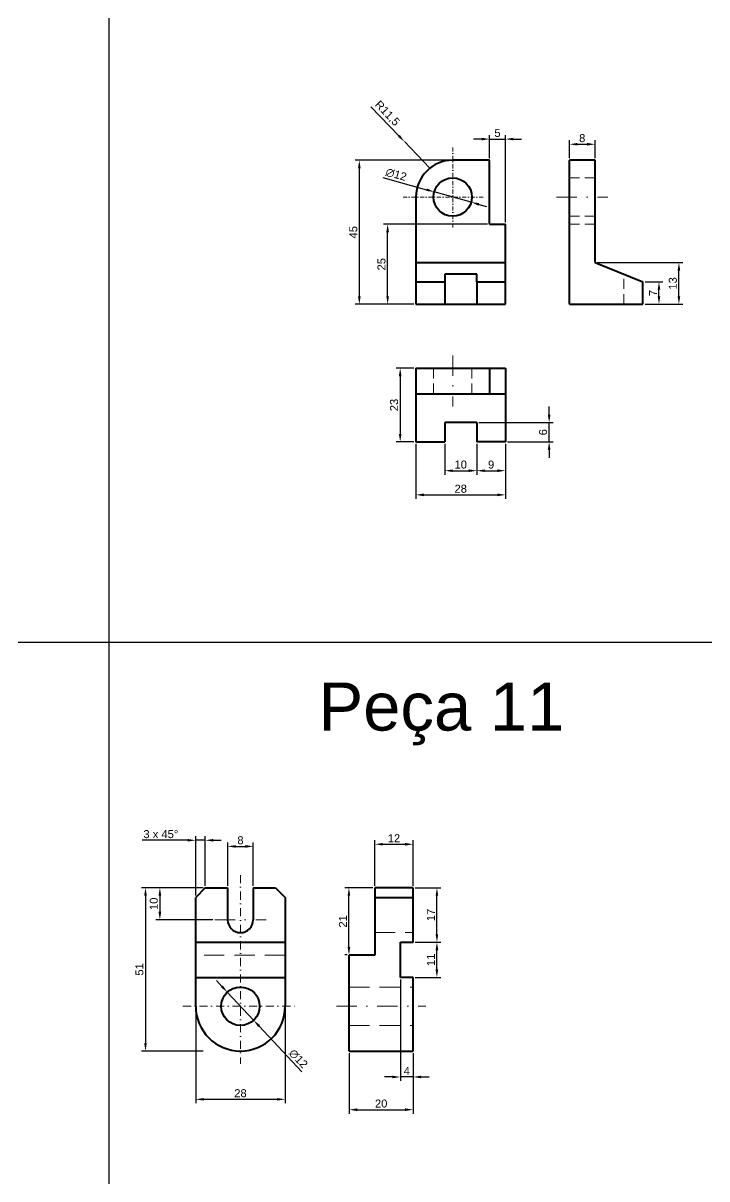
# Model space of a CAD drawing. Header units: millimetres. Extents: x 222 to 972, y 145 to 1395.
# Drawn here: x 444.9 to 658.7, y 477.1 to 838.3 of the extents above; entities that cross this region are included whole.
import ezdxf

# ---------------------------------------------------------------- set-up
doc = ezdxf.new("R2010")
doc.units = ezdxf.units.MM
doc.linetypes.add('DASHDOT2', pattern=[12.7, 6.35, -3.175, 0, -3.175])
doc.linetypes.add('DASHED2', pattern=[9.525, 6.35, -3.175])
for name, color, linetype, lineweight in [('Cotas', 6, 'Continuous', 20), ('Linha de Centro', 20, 'DASHDOT2', 20), ('Outline', 7, 'Continuous', 40)]:
    doc.layers.add(name, color=color, linetype=linetype, lineweight=lineweight)
doc.layers.add('Linha Tracejada', color=131, linetype='DASHED2', lineweight=20, plot=False)
doc.styles.get("Standard").update_dxf_attribs({"font": 'arial.ttf'})
doc.dimstyles.new('ISO-25', dxfattribs={"dimtxt": 2.5, "dimasz": 2.5, "dimexe": 1.25, "dimexo": 0.625, "dimtad": 1, "dimtxsty": 'Standard', "dimcen": 2.5, "dimadec": 0, "dimazin": 0, "dimtfac": 1, "dimtmove": 0, "dimatfit": 3, "dimfxl": 1, "dimarcsym": 0})

# ---------------------------------------------------------------- blocks, each defined once
blk = doc.blocks.new('*D261')
at = {"layer": 'Cotas', "color": 0, "lineweight": -2, "transparency": 16777216}
for p, q in [((639.36, 757.45), (644.98, 757.45)), ((643.73, 752.95), (643.73, 754.95)), ((639.36, 750.45), (644.98, 750.45))]:
    blk.add_line(p, q, dxfattribs=at)
at = {"layer": 'Cotas', "color": 0, "transparency": 16777216}
for points in [[(643.31, 754.95), (644.15, 754.95), (643.73, 757.45)], [(643.31, 752.95), (644.15, 752.95), (643.73, 750.45)]]:
    blk.add_solid(points, dxfattribs=at)
at = {"layer": 'Defpoints', "color": 0, "transparency": 16777216}
for p in [(638.73, 757.45), (643.73, 757.45), (638.73, 750.45)]:
    blk.add_point(p, dxfattribs=at)
at = {"layer": 'Cotas', "color": 0, "transparency": 16777216, "insert": (641.86, 753.95), "char_height": 2.5, "attachment_point": 5, "rotation": 90}
blk.add_mtext('7', dxfattribs=at)
blk = doc.blocks.new('*D262')
at = {"layer": 'Cotas', "color": 0, "lineweight": -2, "transparency": 16777216}
for p, q in [((615.73, 796.07), (615.73, 801.69)), ((618.23, 800.44), (621.23, 800.44)), ((623.73, 796.07), (623.73, 801.69))]:
    blk.add_line(p, q, dxfattribs=at)
at = {"layer": 'Cotas', "color": 0, "transparency": 16777216}
for points in [[(618.23, 800.86), (618.23, 800.02), (615.73, 800.44)], [(621.23, 800.86), (621.23, 800.02), (623.73, 800.44)]]:
    blk.add_solid(points, dxfattribs=at)
at = {"layer": 'Defpoints', "color": 0, "transparency": 16777216}
for p in [(623.73, 800.44), (615.73, 795.45), (623.73, 795.45)]:
    blk.add_point(p, dxfattribs=at)
at = {"layer": 'Cotas', "color": 0, "transparency": 16777216, "insert": (619.73, 802.34), "char_height": 2.5, "attachment_point": 5}
blk.add_mtext('8', dxfattribs=at)
blk = doc.blocks.new('*D173')
at = {"layer": 'Cotas', "color": 0, "lineweight": -2, "transparency": 16777216}
for p, q in [((624.36, 763.45), (651.22, 763.45)), ((649.97, 752.95), (649.97, 760.95)), ((639.36, 750.45), (651.22, 750.45))]:
    blk.add_line(p, q, dxfattribs=at)
at = {"layer": 'Cotas', "color": 0, "transparency": 16777216}
for points in [[(649.55, 760.95), (650.38, 760.95), (649.97, 763.45)], [(649.55, 752.95), (650.38, 752.95), (649.97, 750.45)]]:
    blk.add_solid(points, dxfattribs=at)
at = {"layer": 'Defpoints', "color": 0, "transparency": 16777216}
for p in [(623.73, 763.45), (649.97, 763.45), (638.73, 750.45)]:
    blk.add_point(p, dxfattribs=at)
at = {"layer": 'Cotas', "color": 0, "transparency": 16777216, "insert": (648.07, 756.95), "char_height": 2.5, "attachment_point": 5, "rotation": 90}
blk.add_mtext('13', dxfattribs=at)
blk = doc.blocks.new('*D174')
at = {"layer": 'Cotas', "color": 0, "lineweight": -2, "transparency": 16777216}
for p, q in [((553.62, 812.18), (562.39, 803.06)), ((572.1, 792.97), (564.12, 801.25))]:
    blk.add_line(p, q, dxfattribs=at)
at = {"layer": 'Cotas', "color": 0, "transparency": 16777216}
blk.add_solid([(562.69, 803.35), (562.09, 802.77), (564.12, 801.25)], dxfattribs=at)
at = {"layer": 'Defpoints', "color": 0, "transparency": 16777216}
for p in [(564.12, 801.25), (572.1, 792.97)]:
    blk.add_point(p, dxfattribs=at)
at = {"layer": 'Cotas', "color": 0, "transparency": 16777216, "insert": (558.67, 809.99), "char_height": 2.5, "attachment_point": 5, "rotation": 313.8935}
blk.add_mtext('R11,5', dxfattribs=at)
blk = doc.blocks.new('*D263')
at = {"layer": 'Cotas', "color": 0, "lineweight": -2, "transparency": 16777216}
for p, q in [((588.23, 802.05), (585.73, 802.05)), ((590.73, 796.07), (590.73, 803.3)), ((590.73, 802.05), (595.73, 802.05)), ((595.73, 776.07), (595.73, 803.3)), ((598.23, 802.05), (600.73, 802.05))]:
    blk.add_line(p, q, dxfattribs=at)
at = {"layer": 'Cotas', "color": 0, "transparency": 16777216}
for points in [[(588.23, 802.47), (588.23, 801.64), (590.73, 802.05)], [(598.23, 802.47), (598.23, 801.64), (595.73, 802.05)]]:
    blk.add_solid(points, dxfattribs=at)
at = {"layer": 'Defpoints', "color": 0, "transparency": 16777216}
for p in [(595.73, 802.05), (590.73, 795.45), (595.73, 775.45)]:
    blk.add_point(p, dxfattribs=at)
at = {"layer": 'Cotas', "color": 0, "transparency": 16777216, "insert": (593.23, 803.95), "char_height": 2.5, "attachment_point": 5}
blk.add_mtext('5', dxfattribs=at)
blk = doc.blocks.new('*D264')
at = {"layer": 'Cotas', "color": 0, "lineweight": -2, "transparency": 16777216}
for p, q in [((578.61, 795.45), (548.77, 795.45)), ((550.02, 792.95), (550.02, 752.95)), ((567.11, 750.45), (548.77, 750.45))]:
    blk.add_line(p, q, dxfattribs=at)
at = {"layer": 'Cotas', "color": 0, "transparency": 16777216}
for points in [[(549.61, 792.95), (550.44, 792.95), (550.02, 795.45)], [(549.61, 752.95), (550.44, 752.95), (550.02, 750.45)]]:
    blk.add_solid(points, dxfattribs=at)
at = {"layer": 'Defpoints', "color": 0, "transparency": 16777216}
for p in [(579.23, 795.45), (550.02, 750.45), (567.73, 750.45)]:
    blk.add_point(p, dxfattribs=at)
at = {"layer": 'Cotas', "color": 0, "transparency": 16777216, "insert": (548.13, 772.95), "char_height": 2.5, "attachment_point": 5, "rotation": 90}
blk.add_mtext('45', dxfattribs=at)
blk = doc.blocks.new('*D265')
at = {"layer": 'Cotas', "color": 0, "lineweight": -2, "transparency": 16777216}
for p, q in [((567.11, 730.45), (561.55, 730.45)), ((562.8, 727.95), (562.8, 709.95)), ((567.11, 707.45), (561.55, 707.45))]:
    blk.add_line(p, q, dxfattribs=at)
at = {"layer": 'Cotas', "color": 0, "transparency": 16777216}
for points in [[(562.38, 727.95), (563.22, 727.95), (562.8, 730.45)], [(562.38, 709.95), (563.22, 709.95), (562.8, 707.45)]]:
    blk.add_solid(points, dxfattribs=at)
at = {"layer": 'Defpoints', "color": 0, "transparency": 16777216}
for p in [(567.73, 730.45), (562.8, 707.45), (567.73, 707.45)]:
    blk.add_point(p, dxfattribs=at)
at = {"layer": 'Cotas', "color": 0, "transparency": 16777216, "insert": (560.9, 718.95), "char_height": 2.5, "attachment_point": 5, "rotation": 90}
blk.add_mtext('23', dxfattribs=at)
blk = doc.blocks.new('*D266')
at = {"layer": 'Cotas', "color": 0, "lineweight": -2, "transparency": 16777216}
for p, q in [((609.39, 715.95), (609.39, 718.45)), ((587.36, 713.45), (610.64, 713.45)), ((609.39, 707.45), (609.39, 713.45)), ((596.36, 707.45), (610.64, 707.45)), ((609.39, 704.95), (609.39, 702.45))]:
    blk.add_line(p, q, dxfattribs=at)
at = {"layer": 'Cotas', "color": 0, "transparency": 16777216}
for points in [[(608.97, 715.95), (609.8, 715.95), (609.39, 713.45)], [(608.97, 704.95), (609.8, 704.95), (609.39, 707.45)]]:
    blk.add_solid(points, dxfattribs=at)
at = {"layer": 'Defpoints', "color": 0, "transparency": 16777216}
for p in [(586.73, 713.45), (609.39, 713.45), (595.73, 707.45)]:
    blk.add_point(p, dxfattribs=at)
at = {"layer": 'Cotas', "color": 0, "transparency": 16777216, "insert": (607.48, 710.45), "char_height": 2.5, "attachment_point": 5, "rotation": 90}
blk.add_mtext('6', dxfattribs=at)
blk = doc.blocks.new('*D267')
at = {"layer": 'Cotas', "color": 0, "lineweight": -2, "transparency": 16777216}
for p, q in [((586.73, 706.82), (586.73, 697.18)), ((595.73, 706.82), (595.73, 697.18)), ((589.23, 698.43), (593.23, 698.43))]:
    blk.add_line(p, q, dxfattribs=at)
at = {"layer": 'Cotas', "color": 0, "transparency": 16777216}
for points in [[(589.23, 698.85), (589.23, 698.02), (586.73, 698.43)], [(593.23, 698.85), (593.23, 698.02), (595.73, 698.43)]]:
    blk.add_solid(points, dxfattribs=at)
at = {"layer": 'Defpoints', "color": 0, "transparency": 16777216}
for p in [(586.73, 707.45), (595.73, 707.45), (595.73, 698.43)]:
    blk.add_point(p, dxfattribs=at)
at = {"layer": 'Cotas', "color": 0, "transparency": 16777216, "insert": (591.23, 700.34), "char_height": 2.5, "attachment_point": 5}
blk.add_mtext('9', dxfattribs=at)
blk = doc.blocks.new('*D268')
at = {"layer": 'Cotas', "color": 0, "lineweight": -2, "transparency": 16777216}
for p, q in [((576.73, 706.82), (576.73, 697.18)), ((586.73, 706.82), (586.73, 697.18)), ((579.23, 698.43), (584.23, 698.43))]:
    blk.add_line(p, q, dxfattribs=at)
at = {"layer": 'Cotas', "color": 0, "transparency": 16777216}
for points in [[(579.23, 698.85), (579.23, 698.02), (576.73, 698.43)], [(584.23, 698.85), (584.23, 698.02), (586.73, 698.43)]]:
    blk.add_solid(points, dxfattribs=at)
at = {"layer": 'Defpoints', "color": 0, "transparency": 16777216}
for p in [(576.73, 707.45), (586.73, 707.45), (586.73, 698.43)]:
    blk.add_point(p, dxfattribs=at)
at = {"layer": 'Cotas', "color": 0, "transparency": 16777216, "insert": (581.73, 700.34), "char_height": 2.5, "attachment_point": 5}
blk.add_mtext('10', dxfattribs=at)
blk = doc.blocks.new('*D175')
at = {"layer": 'Cotas', "color": 0, "lineweight": -2, "transparency": 16777216}
for p, q in [((590.11, 775.45), (557.62, 775.45)), ((558.87, 752.95), (558.87, 772.95)), ((567.11, 750.45), (557.62, 750.45))]:
    blk.add_line(p, q, dxfattribs=at)
at = {"layer": 'Cotas', "color": 0, "transparency": 16777216}
for points in [[(558.46, 772.95), (559.29, 772.95), (558.87, 775.45)], [(558.46, 752.95), (559.29, 752.95), (558.87, 750.45)]]:
    blk.add_solid(points, dxfattribs=at)
at = {"layer": 'Defpoints', "color": 0, "transparency": 16777216}
for p in [(558.87, 775.45), (590.73, 775.45), (567.73, 750.45)]:
    blk.add_point(p, dxfattribs=at)
at = {"layer": 'Cotas', "color": 0, "transparency": 16777216, "insert": (556.97, 762.95), "char_height": 2.5, "attachment_point": 5, "rotation": 90}
blk.add_mtext('25', dxfattribs=at)
blk = doc.blocks.new('*D273')
at = {"layer": 'Cotas', "color": 0, "lineweight": -2, "transparency": 16777216}
for p, q in [((567.73, 706.82), (567.73, 689.63)), ((595.73, 706.82), (595.73, 689.63)), ((570.23, 690.88), (593.23, 690.88))]:
    blk.add_line(p, q, dxfattribs=at)
at = {"layer": 'Cotas', "color": 0, "transparency": 16777216}
for points in [[(570.23, 691.3), (570.23, 690.46), (567.73, 690.88)], [(593.23, 691.3), (593.23, 690.46), (595.73, 690.88)]]:
    blk.add_solid(points, dxfattribs=at)
at = {"layer": 'Defpoints', "color": 0, "transparency": 16777216}
for p in [(567.73, 707.45), (595.73, 707.45), (595.73, 690.88)]:
    blk.add_point(p, dxfattribs=at)
at = {"layer": 'Cotas', "color": 0, "transparency": 16777216, "insert": (581.73, 692.78), "char_height": 2.5, "attachment_point": 5}
blk.add_mtext('28', dxfattribs=at)
blk = doc.blocks.new('*D286')
at = {"layer": 'Cotas', "color": 0, "lineweight": -2, "transparency": 16777216}
for p, q in [((501.22, 568.1), (481.9, 568.1)), ((483.15, 565.6), (483.15, 519.6)), ((501.22, 517.1), (481.9, 517.1))]:
    blk.add_line(p, q, dxfattribs=at)
at = {"layer": 'Cotas', "color": 0, "transparency": 16777216}
for points in [[(482.73, 565.6), (483.57, 565.6), (483.15, 568.1)], [(482.73, 519.6), (483.57, 519.6), (483.15, 517.1)]]:
    blk.add_solid(points, dxfattribs=at)
at = {"layer": 'Defpoints', "color": 0, "transparency": 16777216}
for p in [(501.85, 568.1), (483.15, 517.1), (501.85, 517.1)]:
    blk.add_point(p, dxfattribs=at)
at = {"layer": 'Cotas', "color": 0, "transparency": 16777216, "insert": (481.25, 542.6), "char_height": 2.5, "attachment_point": 5, "rotation": 90}
blk.add_mtext('51', dxfattribs=at)
blk = doc.blocks.new('*D179')
at = {"layer": 'Cotas', "color": 0, "lineweight": -2, "transparency": 16777216}
for p, q in [((501.22, 568.1), (486.4, 568.1)), ((487.65, 565.6), (487.65, 560.6)), ((504.22, 558.1), (486.4, 558.1))]:
    blk.add_line(p, q, dxfattribs=at)
at = {"layer": 'Cotas', "color": 0, "transparency": 16777216}
for points in [[(487.23, 565.6), (488.07, 565.6), (487.65, 568.1)], [(487.23, 560.6), (488.07, 560.6), (487.65, 558.1)]]:
    blk.add_solid(points, dxfattribs=at)
at = {"layer": 'Defpoints', "color": 0, "transparency": 16777216}
for p in [(501.85, 568.1), (487.65, 558.1), (504.85, 558.1)]:
    blk.add_point(p, dxfattribs=at)
at = {"layer": 'Cotas', "color": 0, "transparency": 16777216, "insert": (485.75, 563.1), "char_height": 2.5, "attachment_point": 5, "rotation": 90}
blk.add_mtext('10', dxfattribs=at)
blk = doc.blocks.new('*D287')
at = {"layer": 'Cotas', "color": 0, "lineweight": -2, "transparency": 16777216}
for p, q in [((508.85, 568.72), (508.85, 582.29)), ((516.85, 568.72), (516.85, 582.29)), ((511.35, 581.04), (514.35, 581.04))]:
    blk.add_line(p, q, dxfattribs=at)
at = {"layer": 'Cotas', "color": 0, "transparency": 16777216}
for points in [[(511.35, 581.46), (511.35, 580.62), (508.85, 581.04)], [(514.35, 581.46), (514.35, 580.62), (516.85, 581.04)]]:
    blk.add_solid(points, dxfattribs=at)
at = {"layer": 'Defpoints', "color": 0, "transparency": 16777216}
for p in [(516.85, 581.04), (508.85, 568.1), (516.85, 568.1)]:
    blk.add_point(p, dxfattribs=at)
at = {"layer": 'Cotas', "color": 0, "transparency": 16777216, "insert": (512.85, 582.94), "char_height": 2.5, "attachment_point": 5}
blk.add_mtext('8', dxfattribs=at)
blk = doc.blocks.new('*D288')
at = {"layer": 'Cotas', "color": 0, "lineweight": -2, "transparency": 16777216}
for p, q in [((507.03, 537.29), (505.32, 539.12)), ((508.74, 535.47), (516.95, 526.72)), ((532.08, 510.6), (518.66, 524.9))]:
    blk.add_line(p, q, dxfattribs=at)
at = {"layer": 'Cotas', "color": 0, "transparency": 16777216}
for points in [[(507.34, 537.58), (506.73, 537.01), (508.74, 535.47)], [(518.97, 525.18), (518.36, 524.61), (516.95, 526.72)]]:
    blk.add_solid(points, dxfattribs=at)
at = {"layer": 'Defpoints', "color": 0, "transparency": 16777216}
for p in [(508.74, 535.47), (516.95, 526.72)]:
    blk.add_point(p, dxfattribs=at)
at = {"layer": 'Cotas', "color": 0, "transparency": 16777216, "insert": (530.95, 514.69), "char_height": 2.5, "attachment_point": 5, "rotation": 313.1741}
blk.add_mtext('∅12', dxfattribs=at)
blk = doc.blocks.new('*D289')
at = {"layer": 'Cotas', "color": 0, "lineweight": -2, "transparency": 16777216}
for p, q in [((498.85, 530.47), (498.85, 500.75)), ((526.85, 530.47), (526.85, 500.75)), ((501.35, 502), (524.35, 502))]:
    blk.add_line(p, q, dxfattribs=at)
at = {"layer": 'Cotas', "color": 0, "transparency": 16777216}
for points in [[(501.35, 502.42), (501.35, 501.59), (498.85, 502)], [(524.35, 502.42), (524.35, 501.59), (526.85, 502)]]:
    blk.add_solid(points, dxfattribs=at)
at = {"layer": 'Defpoints', "color": 0, "transparency": 16777216}
for p in [(498.85, 531.1), (526.85, 531.1), (526.85, 502)]:
    blk.add_point(p, dxfattribs=at)
at = {"layer": 'Cotas', "color": 0, "transparency": 16777216, "insert": (512.85, 503.9), "char_height": 2.5, "attachment_point": 5}
blk.add_mtext('28', dxfattribs=at)
blk = doc.blocks.new('*D290')
at = {"layer": 'Cotas', "color": 0, "lineweight": -2, "transparency": 16777216}
for p, q in [((554.85, 568.72), (554.85, 582.95)), ((557.35, 581.7), (564.35, 581.7)), ((566.85, 568.72), (566.85, 582.95))]:
    blk.add_line(p, q, dxfattribs=at)
at = {"layer": 'Cotas', "color": 0, "transparency": 16777216}
for points in [[(557.35, 582.12), (557.35, 581.29), (554.85, 581.7)], [(564.35, 582.12), (564.35, 581.29), (566.85, 581.7)]]:
    blk.add_solid(points, dxfattribs=at)
at = {"layer": 'Defpoints', "color": 0, "transparency": 16777216}
for p in [(566.85, 581.7), (554.85, 568.1), (566.85, 568.1)]:
    blk.add_point(p, dxfattribs=at)
at = {"layer": 'Cotas', "color": 0, "transparency": 16777216, "insert": (560.85, 583.58), "char_height": 2.5, "attachment_point": 5}
blk.add_mtext('12', dxfattribs=at)
blk = doc.blocks.new('*D291')
at = {"layer": 'Cotas', "color": 0, "lineweight": -2, "transparency": 16777216}
for p, q in [((554.22, 568.1), (545.52, 568.1)), ((546.77, 549.6), (546.77, 565.6)), ((546.22, 547.1), (545.52, 547.1))]:
    blk.add_line(p, q, dxfattribs=at)
at = {"layer": 'Cotas', "color": 0, "transparency": 16777216}
for points in [[(546.35, 565.6), (547.18, 565.6), (546.77, 568.1)], [(546.35, 549.6), (547.18, 549.6), (546.77, 547.1)]]:
    blk.add_solid(points, dxfattribs=at)
at = {"layer": 'Defpoints', "color": 0, "transparency": 16777216}
for p in [(546.77, 568.1), (554.85, 568.1), (546.85, 547.1)]:
    blk.add_point(p, dxfattribs=at)
at = {"layer": 'Cotas', "color": 0, "transparency": 16777216, "insert": (544.89, 557.6), "char_height": 2.5, "attachment_point": 5, "rotation": 90}
blk.add_mtext('21', dxfattribs=at)
blk = doc.blocks.new('*D292')
at = {"layer": 'Cotas', "color": 0, "lineweight": -2, "transparency": 16777216}
for p, q in [((567.47, 568.1), (575.53, 568.1)), ((574.28, 553.6), (574.28, 565.6)), ((567.47, 551.1), (575.53, 551.1))]:
    blk.add_line(p, q, dxfattribs=at)
at = {"layer": 'Cotas', "color": 0, "transparency": 16777216}
for points in [[(573.87, 565.6), (574.7, 565.6), (574.28, 568.1)], [(573.87, 553.6), (574.7, 553.6), (574.28, 551.1)]]:
    blk.add_solid(points, dxfattribs=at)
at = {"layer": 'Defpoints', "color": 0, "transparency": 16777216}
for p in [(566.85, 568.1), (574.28, 568.1), (566.85, 551.1)]:
    blk.add_point(p, dxfattribs=at)
at = {"layer": 'Cotas', "color": 0, "transparency": 16777216, "insert": (572.4, 559.6), "char_height": 2.5, "attachment_point": 5, "rotation": 90}
blk.add_mtext('17', dxfattribs=at)
blk = doc.blocks.new('*D293')
at = {"layer": 'Cotas', "color": 0, "lineweight": -2, "transparency": 16777216}
for p, q in [((567.47, 551.1), (575.53, 551.1)), ((574.28, 542.6), (574.28, 548.6)), ((567.47, 540.1), (575.53, 540.1))]:
    blk.add_line(p, q, dxfattribs=at)
at = {"layer": 'Cotas', "color": 0, "transparency": 16777216}
for points in [[(573.87, 548.6), (574.7, 548.6), (574.28, 551.1)], [(573.87, 542.6), (574.7, 542.6), (574.28, 540.1)]]:
    blk.add_solid(points, dxfattribs=at)
at = {"layer": 'Defpoints', "color": 0, "transparency": 16777216}
for p in [(566.85, 551.1), (574.28, 551.1), (566.85, 540.1)]:
    blk.add_point(p, dxfattribs=at)
at = {"layer": 'Cotas', "color": 0, "transparency": 16777216, "insert": (572.4, 545.6), "char_height": 2.5, "attachment_point": 5, "rotation": 90}
blk.add_mtext('11', dxfattribs=at)
blk = doc.blocks.new('*D294')
at = {"layer": 'Cotas', "color": 0, "lineweight": -2, "transparency": 16777216}
for p, q in [((562.85, 539.47), (562.85, 507.73)), ((566.85, 516.47), (566.85, 507.73)), ((560.35, 508.98), (557.85, 508.98)), ((566.85, 508.98), (562.85, 508.98)), ((569.35, 508.98), (571.85, 508.98))]:
    blk.add_line(p, q, dxfattribs=at)
at = {"layer": 'Cotas', "color": 0, "transparency": 16777216}
for points in [[(560.35, 509.4), (560.35, 508.57), (562.85, 508.98)], [(569.35, 509.4), (569.35, 508.57), (566.85, 508.98)]]:
    blk.add_solid(points, dxfattribs=at)
at = {"layer": 'Defpoints', "color": 0, "transparency": 16777216}
for p in [(562.85, 540.1), (566.85, 517.1), (562.85, 508.98)]:
    blk.add_point(p, dxfattribs=at)
at = {"layer": 'Cotas', "color": 0, "transparency": 16777216, "insert": (564.85, 510.86), "char_height": 2.5, "attachment_point": 5}
blk.add_mtext('4', dxfattribs=at)
blk = doc.blocks.new('*D295')
at = {"layer": 'Cotas', "color": 0, "lineweight": -2, "transparency": 16777216}
for p, q in [((546.85, 516.47), (546.85, 497.51)), ((566.85, 516.47), (566.85, 497.51)), ((549.35, 498.76), (564.35, 498.76))]:
    blk.add_line(p, q, dxfattribs=at)
at = {"layer": 'Cotas', "color": 0, "transparency": 16777216}
for points in [[(549.35, 499.18), (549.35, 498.34), (546.85, 498.76)], [(564.35, 499.18), (564.35, 498.34), (566.85, 498.76)]]:
    blk.add_solid(points, dxfattribs=at)
at = {"layer": 'Defpoints', "color": 0, "transparency": 16777216}
for p in [(546.85, 517.1), (566.85, 517.1), (566.85, 498.76)]:
    blk.add_point(p, dxfattribs=at)
at = {"layer": 'Cotas', "color": 0, "transparency": 16777216, "insert": (556.85, 500.66), "char_height": 2.5, "attachment_point": 5}
blk.add_mtext('20', dxfattribs=at)
blk = doc.blocks.new('*D222')
at = {"layer": 'Cotas', "color": 0, "lineweight": -2, "transparency": 16777216}
for p, q in [((557.37, 790.08), (571.05, 786.24)), ((585.01, 782.33), (573.45, 785.57)), ((587.41, 781.65), (589.82, 780.98))]:
    blk.add_line(p, q, dxfattribs=at)
at = {"layer": 'Cotas', "color": 0, "transparency": 16777216}
for points in [[(571.16, 786.64), (570.93, 785.84), (573.45, 785.57)], [(587.53, 782.05), (587.3, 781.25), (585.01, 782.33)]]:
    blk.add_solid(points, dxfattribs=at)
at = {"layer": 'Defpoints', "color": 0, "transparency": 16777216}
for p in [(573.45, 785.57), (585.01, 782.33)]:
    blk.add_point(p, dxfattribs=at)
at = {"layer": 'Cotas', "color": 0, "transparency": 16777216, "insert": (561.53, 790.96), "char_height": 2.5, "attachment_point": 5, "rotation": 344.3317}
blk.add_mtext('∅12', dxfattribs=at)
blk = doc.blocks.new('*D226')
at = {"layer": 'Cotas', "color": 0, "lineweight": -2, "transparency": 16777216}
for p, q in [((496.35, 582.95), (482.07, 582.95)), ((498.85, 565.72), (498.85, 584.2)), ((501.85, 582.95), (498.85, 582.95)), ((501.85, 568.72), (501.85, 584.2)), ((504.35, 582.95), (506.85, 582.95))]:
    blk.add_line(p, q, dxfattribs=at)
at = {"layer": 'Cotas', "color": 0, "transparency": 16777216}
for points in [[(496.35, 583.36), (496.35, 582.53), (498.85, 582.95)], [(504.35, 583.36), (504.35, 582.53), (501.85, 582.95)]]:
    blk.add_solid(points, dxfattribs=at)
at = {"layer": 'Defpoints', "color": 0, "transparency": 16777216}
for p in [(501.85, 582.95), (501.85, 568.1), (498.85, 565.1)]:
    blk.add_point(p, dxfattribs=at)
at = {"layer": 'Cotas', "color": 0, "transparency": 16777216, "insert": (487.96, 584.85), "char_height": 2.5, "attachment_point": 5}
blk.add_mtext('3 x 45°', dxfattribs=at)

msp = doc.modelspace()

# ---------------------------------------------------------------- linework, layer by layer
for p, q in [((471.78, 644.801), (471.78, 894.801)), ((221.78, 644.801), (471.78, 644.801)), ((471.78, 644.801), (721.78, 644.801)), ((471.78, 394.801), (471.78, 644.801))]:
    msp.add_line(p, q)
at = {"layer": 'Linha de Centro', "ltscale": 0.2}
for p, q in [((579.23, 799.448), (579.23, 773.948)), ((563.73, 783.948), (589.23, 783.948))]:
    msp.add_line(p, q, dxfattribs=at)
at = {"layer": 'Linha de Centro'}
for p, q in [((611.73, 783.948), (627.73, 783.948)), ((579.23, 734.448), (579.23, 718.448)), ((504.848, 558.096), (520.848, 558.096)), ((542.848, 531.096), (570.848, 531.096))]:
    msp.add_line(p, q, dxfattribs=at)
at = {"layer": 'Linha de Centro', "ltscale": 0.4}
for p, q in [((512.848, 572.096), (512.848, 513.096)), ((494.848, 531.096), (530.848, 531.096))]:
    msp.add_line(p, q, dxfattribs=at)
at = {"layer": 'Linha Tracejada', "ltscale": 0.5}
for p, q in [((615.73, 789.948), (623.73, 789.948)), ((615.73, 777.948), (623.73, 777.948)), ((615.73, 775.448), (623.73, 775.448)), ((632.73, 750.448), (632.73, 759.848)), ((573.23, 730.448), (573.23, 722.448)), ((585.23, 730.448), (585.23, 722.448))]:
    msp.add_line(p, q, dxfattribs=at)
at = {"layer": 'Linha Tracejada'}
for p, q in [((554.848, 554.096), (566.848, 554.096)), ((526.848, 547.096), (498.848, 547.096)), ((546.848, 537.096), (566.848, 537.096)), ((546.848, 525.096), (566.848, 525.096))]:
    msp.add_line(p, q, dxfattribs=at)
at = {"layer": 'Outline'}
for p, q in [((590.73, 795.448), (579.23, 795.448)), ((590.73, 775.448), (590.73, 795.448)), ((623.73, 795.448), (615.73, 795.448)), ((615.73, 750.448), (615.73, 795.448)), ((623.73, 763.448), (623.73, 795.448)), ((567.73, 783.948), (567.73, 750.448)), ((590.73, 775.448), (595.73, 775.448)), ((595.73, 750.448), (595.73, 775.448)), ((567.73, 763.448), (595.73, 763.448)), ((623.73, 763.448), (638.73, 757.448)), ((586.73, 759.848), (576.73, 759.848)), ((576.73, 759.848), (576.73, 750.448)), ((586.73, 757.448), (586.73, 759.848)), ((567.73, 757.448), (576.73, 757.448)), ((586.73, 757.448), (595.73, 757.448)), ((586.73, 757.448), (586.73, 750.448)), ((638.73, 750.448), (638.73, 757.448)), ((567.73, 750.448), (595.73, 750.448)), ((615.73, 750.448), (638.73, 750.448)), ((567.73, 730.448), (595.73, 730.448)), ((567.73, 730.448), (567.73, 707.448)), ((590.73, 730.448), (590.73, 722.448)), ((595.73, 730.448), (595.73, 707.448)), ((567.73, 722.448), (595.73, 722.448)), ((576.73, 713.448), (576.73, 707.448)), ((586.73, 713.448), (576.73, 713.448)), ((586.73, 713.448), (586.73, 707.448)), ((567.73, 707.448), (576.73, 707.448)), ((595.73, 707.448), (586.73, 707.448)), ((501.848, 568.096), (498.848, 565.096)), ((501.848, 568.096), (508.848, 568.096)), ((508.848, 568.096), (508.848, 558.096)), ((516.848, 568.096), (523.848, 568.096)), ((516.848, 568.096), (516.848, 558.096)), ((523.848, 568.096), (526.848, 565.096)), ((566.848, 568.096), (554.848, 568.096)), ((554.848, 568.096), (554.848, 547.096)), ((566.848, 551.096), (566.848, 568.096)), ((498.848, 531.096), (498.848, 565.096)), ((526.848, 565.096), (526.848, 531.096)), ((554.848, 565.096), (566.848, 565.096)), ((498.848, 551.096), (526.848, 551.096)), ((562.848, 540.096), (562.848, 551.096)), ((562.848, 551.096), (566.848, 551.096)), ((546.848, 517.096), (546.848, 547.096)), ((554.848, 547.096), (546.848, 547.096)), ((498.848, 540.096), (526.848, 540.096)), ((566.848, 540.096), (562.848, 540.096)), ((566.848, 517.096), (566.848, 540.096)), ((546.848, 517.096), (566.848, 517.096))]:
    msp.add_line(p, q, dxfattribs=at)
for centre in [(579.23, 783.948), (512.848, 531.096)]:
    msp.add_circle(centre, 6, dxfattribs=at)
for centre, radius, start, end in [((579.23, 783.948), 11.5, 90, 180), ((512.848, 558.096), 4, 180, 0), ((512.848, 531.096), 14, 180, 0)]:
    msp.add_arc(centre, radius, start, end, dxfattribs=at)

# ---------------------------------------------------------------- texts
at = {"layer": 'Outline', "insert": (537.259, 632.231), "char_height": 15, "attachment_point": 1}
msp.add_mtext_dynamic_manual_height_columns('Peça 11', width=109.36013, gutter_width=12.5, heights=[0], dxfattribs=at)

# ---------------------------------------------------------------- dimensions: what is measured, and where the dimension line sits
at = {"layer": 'Cotas'}
dim = msp.add_radius_dim(center=(572.096, 792.967), mpoint=(564.122, 801.255), dimstyle='ISO-25', dxfattribs=at)
dim.commit()
dim.dimension.update_dxf_attribs({"geometry": '*D174', "text_midpoint": (558.669, 809.992)})
for base, p1, p2, picture, middle in [((595.73, 802.053), (590.73, 795.448), (595.73, 775.448), '*D263', (593.23, 803.95)), ((623.73, 800.44), (615.73, 795.448), (623.73, 795.448), '*D262', (619.73, 802.341)), ((595.73, 690.879), (567.73, 707.448), (595.73, 707.448), '*D273', (581.73, 692.78)), ((586.73, 698.434), (576.73, 707.448), (586.73, 707.448), '*D268', (581.73, 700.336)), ((595.73, 698.434), (586.73, 707.448), (595.73, 707.448), '*D267', (591.23, 700.336)), ((566.848, 581.704), (554.848, 568.096), (566.848, 568.096), '*D290', (560.848, 583.584)), ((516.848, 581.042), (508.848, 568.096), (516.848, 568.096), '*D287', (512.848, 582.943)), ((562.848, 508.983), (566.848, 517.096), (562.848, 540.096), '*D294', (564.848, 510.858)), ((526.848, 502.003), (498.848, 531.096), (526.848, 531.096), '*D289', (512.848, 503.905)), ((566.848, 498.761), (546.848, 517.096), (566.848, 517.096), '*D295', (556.848, 500.663))]:
    dim = msp.add_linear_dim(base=base, p1=p1, p2=p2, dimstyle='ISO-25', dxfattribs=at)
    dim.commit()
    dim.dimension.update_dxf_attribs({"geometry": picture, "text_midpoint": middle})
for base, p1, p2, picture, middle in [((550.022, 750.448), (579.23, 795.448), (567.73, 750.448), '*D264', (548.126, 772.948)), ((558.873, 775.448), (567.73, 750.448), (590.73, 775.448), '*D175', (556.971, 762.948)), ((649.968, 763.448), (638.73, 750.448), (623.73, 763.448), '*D173', (648.066, 756.948)), ((643.73, 757.448), (638.73, 750.448), (638.73, 757.448), '*D261', (641.855, 753.948)), ((562.8, 707.448), (567.73, 730.448), (567.73, 707.448), '*D265', (560.897, 718.948)), ((609.386, 713.448), (595.73, 707.448), (586.73, 713.448), '*D266', (607.484, 710.448)), ((483.151, 517.096), (501.848, 568.096), (501.848, 517.096), '*D286', (481.249, 542.596)), ((487.65, 558.096), (501.848, 568.096), (504.848, 558.096), '*D179', (485.748, 563.096)), ((574.283, 568.096), (566.848, 551.096), (566.848, 568.096), '*D292', (572.403, 559.596)), ((574.283, 551.096), (566.848, 540.096), (566.848, 551.096), '*D293', (572.403, 545.596))]:
    dim = msp.add_linear_dim(base=base, p1=p1, p2=p2, angle=90, dimstyle='ISO-25', dxfattribs=at)
    dim.commit()
    dim.dimension.update_dxf_attribs({"geometry": picture, "text_midpoint": middle})
for p1, p2, picture, middle in [((585.007, 782.328), (573.453, 785.568), '*D222', (560.995, 789.063)), ((508.743, 535.472), (516.954, 526.72), '*D288', (529.507, 513.34))]:
    dim = msp.add_diameter_dim_2p(p1=p1, p2=p2, dimstyle='ISO-25', dxfattribs=at)
    dim.commit()
    dim.dimension.update_dxf_attribs({"geometry": picture, "text_midpoint": middle, "dimtype": 163})
dim = msp.add_linear_dim(base=(501.848, 582.947), p1=(498.848, 565.096), p2=(501.848, 568.096), text='3 x 45°', dimstyle='ISO-25', dxfattribs=at)
dim.commit()
dim.dimension.update_dxf_attribs({"geometry": '*D226', "text_midpoint": (487.957, 582.947), "dimtype": 160})
dim = msp.add_linear_dim(base=(546.767, 568.096), p1=(546.848, 547.096), p2=(554.848, 568.096), angle=90, dimstyle='ISO-25', dxfattribs=at)
dim.commit()
dim.dimension.update_dxf_attribs({"geometry": '*D291', "text_midpoint": (546.767, 557.596), "dimtype": 160})

doc.saveas('drawing.dxf')
